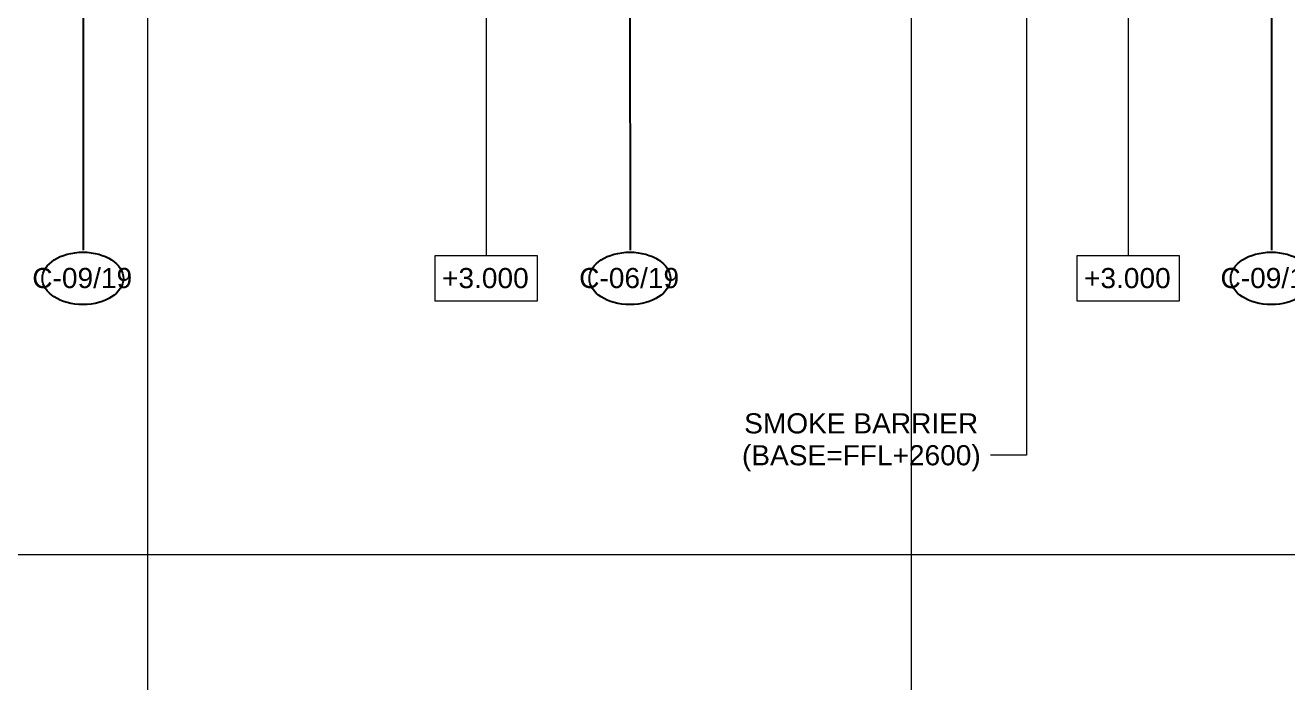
# Model space of a CAD drawing. Header units: millimetres. Extents: x -794334 to -714814, y -17806 to 22403.
# Drawn here: x -757909 to -739067, y -17806 to -7895 of the extents above; entities that cross this region are included whole.
import ezdxf

# ---------------------------------------------------------------- set-up
doc = ezdxf.new("R2010")
doc.units = ezdxf.units.MM
doc.linetypes.add('DPA_Grid _ Level 100', pattern=[10, 5.5, -1.6, 1.3, -1.6])
for name, color, linetype, lineweight in [('A-ANNO-NOTE', 3, 'Continuous', 25), ('G-ANNO-TEXT', 3, 'Continuous', 9), ('S-GRID', 251, 'Continuous', 9)]:
    doc.layers.add(name, color=color, linetype=linetype, lineweight=lineweight)
doc.styles.add('Arial_2', font='arial.ttf', dxfattribs={"height": 300})

# ---------------------------------------------------------------- blocks, each defined once
blk = doc.blocks.new('Ceiling Tags - Ceiling Tags-9510765-4252-01 ENLARGED CONCOURSE LEVEL - REFLECTED CEILING PLAN - SHEET 3')
at = {"layer": 'A-ANNO-NOTE'}
blk.add_ellipse((0, 0), major_axis=(6.05, 0), ratio=0.646436, dxfattribs=at)
blk = doc.blocks.new('*U804')
at = {"layer": 'S-GRID', "linetype": 'DPA_Grid _ Level 100'}
for p, q in [((22800, -21385.5), (22800, 16671.4)), ((34200, -21385.5), (34200, 16671.4)), ((57942.9, -19375), (-14128.9, -19375))]:
    blk.add_line(p, q, dxfattribs=at)

msp = doc.modelspace()

# ---------------------------------------------------------------- linework, layer by layer
at = {"layer": 'A-ANNO-NOTE'}
for p, q in [((-748903, 3442), (-748881, -11249)), ((-757043, -2007), (-757044, -11249)), ((-739310, -2007), (-739310, -11249))]:
    msp.add_line(p, q, dxfattribs=at)
at = {"layer": 'G-ANNO-TEXT', "color": 10}
for p, q in [((-751031, 3496), (-751031, -11329)), ((-741450, -1976), (-741450, -11329)), ((-742967, -2969), (-742967, -14309)), ((-743400, -14309), (-743502, -14309)), ((-742967, -14309), (-743400, -14309))]:
    msp.add_line(p, q, dxfattribs=at)
at = {"layer": 'G-ANNO-TEXT', "color": 10, "flags": 128}
for points in [[(-750270, -12012), (-751792, -12012), (-751792, -11329), (-750270, -11329)], [(-740689, -12012), (-742211, -12012), (-742211, -11329), (-740689, -11329)]]:
    msp.add_lwpolyline(points, close=True, dxfattribs=at)

# ---------------------------------------------------------------- block references
msp.add_blockref('*U804', (-778882, 3579))
at = {"layer": 'A-ANNO-NOTE', "xscale": 100, "yscale": 100, "zscale": 100}
for p in [(-757048, -11671), (-748885, -11671), (-739314, -11671)]:
    msp.add_blockref('Ceiling Tags - Ceiling Tags-9510765-4252-01 ENLARGED CONCOURSE LEVEL - REFLECTED CEILING PLAN - SHEET 3', p, dxfattribs=at)

# ---------------------------------------------------------------- texts
at = {"layer": 'A-ANNO-NOTE', "lineweight": 9, "char_height": 300, "width": 1835.86, "attachment_point": 1, "style": 'Arial_2'}
for s, insert in [('C-09/19', (-757804, -11515)), ('C-06/19', (-749642, -11515)), ('C-09/19', (-740071, -11515))]:
    msp.add_mtext(s, dxfattribs=dict(at, insert=insert))
at = {"layer": 'G-ANNO-TEXT', "color": 7, "char_height": 300, "attachment_point": 1, "style": 'Arial_2'}
for s, insert, width in [('+3.000', (-751689, -11516), 1595.36), ('+3.000', (-742108, -11516), 1595.36), ('SMOKE BARRIER', (-747180, -13683), 4289.03), ('(BASE=FFL+2600)', (-747213, -14159), 4377.21)]:
    msp.add_mtext(s, dxfattribs=dict(at, insert=insert, width=width))

doc.saveas('drawing.dxf')
